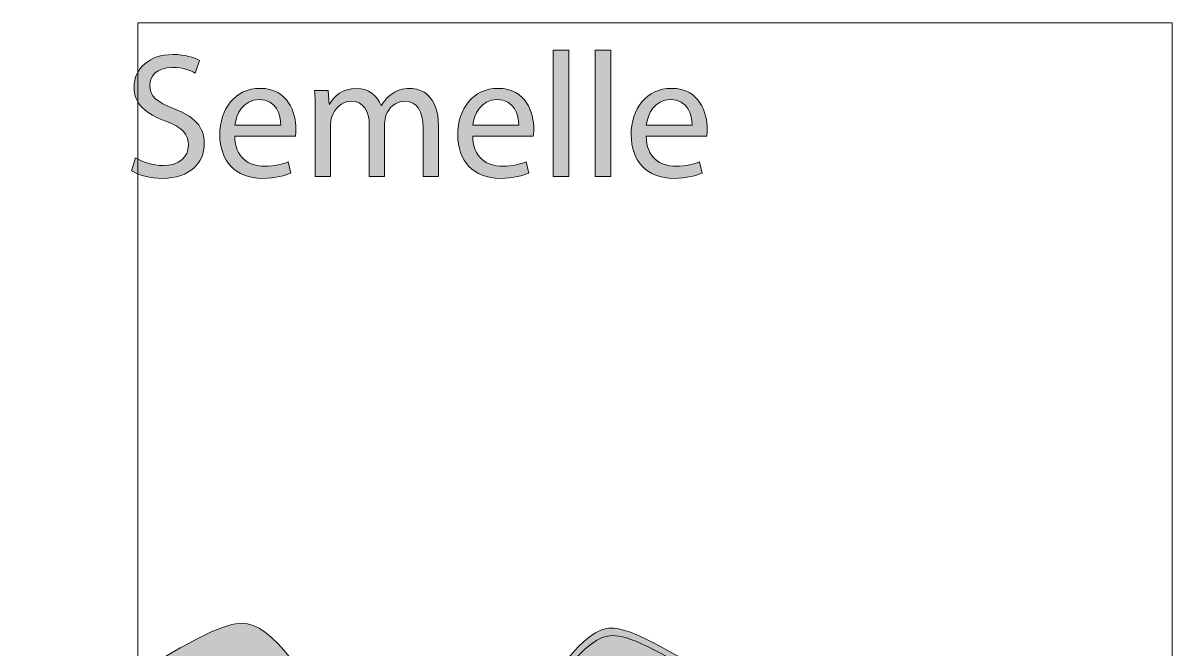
# Model space of a CAD drawing. Header units: inches. Extents: x 58 to 1182, y -1025 to 823.
# Drawn here: x 832.5 to 1182.5, y 632.7 to 823.4 of the extents above; entities that cross this region are included whole.
import ezdxf

# ---------------------------------------------------------------- set-up
doc = ezdxf.new("R2010")
doc.units = ezdxf.units.IN
doc.header["$MEASUREMENT"] = 0
doc.layers.add('Calque 1', color=7, linetype='Continuous')

# ---------------------------------------------------------------- blocks, each defined once
blk = doc.blocks.new('block 2')
at = {"layer": 'Calque 1', "true_color": 0xe84e1b}
h = blk.add_hatch(color=20, dxfattribs=at)
h.dxf.hatch_style = 2
edge = h.paths.add_edge_path()
edge.add_spline(control_points=[(1073.36, 534.78), (1073.36, 534.78), (1073.36, 534.98), (1073.36, 534.98), (1073.82, 558.39), (1070.99, 581.79), (1064.5, 604.29), (1062.04, 612.83), (1047.2, 621.13), (1038.31, 626.64), (1019.93, 638.03), (1013.88, 639.63), (1010.12, 638.93), (1001.74, 637.39), (989.72, 619.66), (985.43, 604.29), (979.1, 581.75), (976.11, 558.39), (976.57, 534.98), (976.57, 534.98), (976.57, 534.78), (976.57, 534.78), (982.41, 322.5), (984.93, 110.15), (984.14, -102.18), (984.14, -102.18), (1065.8, -102.18), (1065.8, -102.18), (1065, 110.15), (1067.52, 322.5), (1073.36, 534.78)], knot_values=[0, 0, 0, 0, 1, 1, 1, 2, 2, 2, 3, 3, 3, 4, 4, 4, 5, 5, 5, 6, 6, 6, 7, 7, 7, 8, 8, 8, 9, 9, 9, 10, 10, 10, 10], degree=3, periodic=1)
at = {"layer": 'Calque 1', "lineweight": 0}
for points, knots in [([(984.14, -102.18), (984.93, 110.15), (982.41, 322.5), (976.57, 534.78), (976.57, 534.78), (976.57, 534.98), (976.57, 534.98), (976.11, 558.39), (979.1, 581.75), (985.43, 604.29), (989.72, 619.66), (1001.74, 637.39), (1010.12, 638.93), (1013.88, 639.63), (1019.93, 638.03), (1038.31, 626.64), (1047.2, 621.13), (1062.04, 612.83), (1064.5, 604.29), (1070.99, 581.79), (1073.82, 558.39), (1073.36, 534.98), (1073.36, 534.98), (1073.36, 534.78), (1073.36, 534.78), (1067.52, 322.5), (1065, 110.15), (1065.8, -102.18), (1065.8, -102.18), (1182.5, -102.18), (1182.5, -102.18), (1182.5, -102.18), (1182.5, 823.43), (1182.5, 823.43), (1182.5, 823.43), (867.43, 823.43), (867.43, 823.43), (867.43, 823.43), (867.43, -102.18), (867.43, -102.18), (867.43, -102.18), (984.14, -102.18), (984.14, -102.18)], [0, 0, 0, 0, 1, 1, 1, 2, 2, 2, 3, 3, 3, 4, 4, 4, 5, 5, 5, 6, 6, 6, 7, 7, 7, 8, 8, 8, 9, 9, 9, 10, 10, 10, 11, 11, 11, 12, 12, 12, 13, 13, 13, 14, 14, 14, 14]), ([(1073.36, 534.78), (1073.36, 534.78), (1073.36, 534.98), (1073.36, 534.98), (1073.82, 558.39), (1070.99, 581.79), (1064.5, 604.29), (1062.04, 612.83), (1047.2, 621.13), (1038.31, 626.64), (1019.93, 638.03), (1013.88, 639.63), (1010.12, 638.93), (1001.74, 637.39), (989.72, 619.66), (985.43, 604.29), (979.1, 581.75), (976.11, 558.39), (976.57, 534.98), (976.57, 534.98), (976.57, 534.78), (976.57, 534.78), (982.41, 322.5), (984.93, 110.15), (984.14, -102.18), (984.14, -102.18), (1065.8, -102.18), (1065.8, -102.18), (1065, 110.15), (1067.52, 322.5), (1073.36, 534.78)], [0, 0, 0, 0, 1, 1, 1, 2, 2, 2, 3, 3, 3, 4, 4, 4, 5, 5, 5, 6, 6, 6, 7, 7, 7, 8, 8, 8, 9, 9, 9, 10, 10, 10, 10])]:
    blk.add_open_spline(points, degree=3, knots=knots, dxfattribs=at)
blk = doc.blocks.new('block 6')
at = {"layer": 'Calque 1', "true_color": 0x1c1c1b}
h = blk.add_hatch(color=250, dxfattribs=at)
h.dxf.hatch_style = 2
edge = h.paths.add_edge_path()
edge.add_spline(control_points=[(866.73, 782.39), (868.85, 781.08), (871.95, 780), (875.2, 780), (880.04, 780), (882.86, 782.55), (882.86, 786.24), (882.86, 789.66), (880.9, 791.62), (875.96, 793.52), (869.99, 795.63), (866.3, 798.73), (866.3, 803.89), (866.3, 809.59), (871.02, 813.82), (878.13, 813.82), (881.88, 813.82), (884.6, 812.95), (886.22, 812.03), (886.22, 812.03), (884.92, 808.17), (884.92, 808.17), (883.73, 808.83), (881.28, 809.91), (877.97, 809.91), (872.98, 809.91), (871.08, 806.93), (871.08, 804.43), (871.08, 801.01), (873.3, 799.33), (878.35, 797.37), (884.54, 794.98), (887.69, 792), (887.69, 786.62), (887.69, 780.97), (883.51, 776.09), (874.88, 776.09), (871.35, 776.09), (867.49, 777.12), (865.54, 778.42), (865.54, 778.42), (866.73, 782.39), (866.73, 782.39)], knot_values=[0, 0, 0, 0, 1, 1, 1, 2, 2, 2, 3, 3, 3, 4, 4, 4, 5, 5, 5, 6, 6, 6, 7, 7, 7, 8, 8, 8, 9, 9, 9, 10, 10, 10, 11, 11, 11, 12, 12, 12, 13, 13, 13, 14, 14, 14, 14], degree=3, periodic=1)
h = blk.add_hatch(color=250, dxfattribs=at)
h.dxf.hatch_style = 2
h.paths.add_polyline_path([(994, 815.18), (998.78, 815.18), (998.78, 776.63), (994, 776.63)])
h = blk.add_hatch(color=250, dxfattribs=at)
h.dxf.hatch_style = 2
h.paths.add_polyline_path([(1006.81, 815.18), (1011.59, 815.18), (1011.59, 776.63), (1006.81, 776.63)])
h = blk.add_hatch(color=250, dxfattribs=at)
h.dxf.hatch_style = 2
edge = h.paths.add_edge_path()
edge.add_spline(control_points=[(896.98, 788.9), (897.08, 782.44), (901.21, 779.78), (905.99, 779.78), (909.41, 779.78), (911.47, 780.38), (913.26, 781.14), (913.26, 781.14), (914.08, 777.72), (914.08, 777.72), (912.39, 776.96), (909.52, 776.09), (905.34, 776.09), (897.25, 776.09), (892.41, 781.41), (892.41, 789.34), (892.41, 797.26), (897.08, 803.51), (904.74, 803.51), (913.32, 803.51), (915.6, 795.96), (915.6, 791.13), (915.6, 790.15), (915.49, 789.39), (915.43, 788.9), (915.43, 788.9), (896.98, 788.9), (896.98, 788.9)], knot_values=[0, 0, 0, 0, 1, 1, 1, 2, 2, 2, 3, 3, 3, 4, 4, 4, 5, 5, 5, 6, 6, 6, 7, 7, 7, 8, 8, 8, 9, 9, 9, 9], degree=3, periodic=1)
edge = h.paths.add_edge_path()
edge.add_spline(control_points=[(910.98, 792.32), (911.04, 795.36), (909.73, 800.09), (904.36, 800.09), (899.53, 800.09), (897.41, 795.63), (897.03, 792.32), (897.03, 792.32), (910.98, 792.32), (910.98, 792.32)], knot_values=[0, 0, 0, 0, 1, 1, 1, 2, 2, 2, 3, 3, 3, 3], degree=3, periodic=1)
h = blk.add_hatch(color=250, dxfattribs=at)
h.dxf.hatch_style = 2
edge = h.paths.add_edge_path()
edge.add_spline(control_points=[(921.52, 795.8), (921.52, 798.51), (921.46, 800.74), (921.3, 802.91), (921.3, 802.91), (925.48, 802.91), (925.48, 802.91), (925.48, 802.91), (925.7, 798.67), (925.7, 798.67), (925.7, 798.67), (925.86, 798.67), (925.86, 798.67), (927.33, 801.17), (929.77, 803.51), (934.11, 803.51), (937.7, 803.51), (940.41, 801.33), (941.55, 798.24), (941.55, 798.24), (941.66, 798.24), (941.66, 798.24), (942.47, 799.71), (943.5, 800.85), (944.59, 801.66), (946.17, 802.85), (947.9, 803.51), (950.4, 803.51), (953.87, 803.51), (959.03, 801.23), (959.03, 792.1), (959.03, 792.1), (959.03, 776.63), (959.03, 776.63), (959.03, 776.63), (954.36, 776.63), (954.36, 776.63), (954.36, 776.63), (954.36, 791.51), (954.36, 791.51), (954.36, 796.56), (952.52, 799.6), (948.66, 799.6), (945.95, 799.6), (943.83, 797.59), (943.02, 795.25), (942.8, 794.6), (942.64, 793.73), (942.64, 792.86), (942.64, 792.86), (942.64, 776.63), (942.64, 776.63), (942.64, 776.63), (937.97, 776.63), (937.97, 776.63), (937.97, 776.63), (937.97, 792.38), (937.97, 792.38), (937.97, 796.56), (936.12, 799.6), (932.48, 799.6), (929.5, 799.6), (927.33, 797.21), (926.57, 794.82), (926.29, 794.11), (926.19, 793.3), (926.19, 792.48), (926.19, 792.48), (926.19, 776.63), (926.19, 776.63), (926.19, 776.63), (921.52, 776.63), (921.52, 776.63), (921.52, 776.63), (921.52, 795.8), (921.52, 795.8)], knot_values=[0, 0, 0, 0, 1, 1, 1, 2, 2, 2, 3, 3, 3, 4, 4, 4, 5, 5, 5, 6, 6, 6, 7, 7, 7, 8, 8, 8, 9, 9, 9, 10, 10, 10, 11, 11, 11, 12, 12, 12, 13, 13, 13, 14, 14, 14, 15, 15, 15, 16, 16, 16, 17, 17, 17, 18, 18, 18, 19, 19, 19, 20, 20, 20, 21, 21, 21, 22, 22, 22, 23, 23, 23, 24, 24, 24, 25, 25, 25, 25], degree=3, periodic=1)
h = blk.add_hatch(color=250, dxfattribs=at)
h.dxf.hatch_style = 2
edge = h.paths.add_edge_path()
edge.add_spline(control_points=[(969.46, 788.9), (969.57, 782.44), (973.69, 779.78), (978.47, 779.78), (981.89, 779.78), (983.96, 780.38), (985.75, 781.14), (985.75, 781.14), (986.56, 777.72), (986.56, 777.72), (984.88, 776.96), (982, 776.09), (977.82, 776.09), (969.73, 776.09), (964.9, 781.41), (964.9, 789.34), (964.9, 797.26), (969.57, 803.51), (977.22, 803.51), (985.8, 803.51), (988.08, 795.96), (988.08, 791.13), (988.08, 790.15), (987.97, 789.39), (987.92, 788.9), (987.92, 788.9), (969.46, 788.9), (969.46, 788.9)], knot_values=[0, 0, 0, 0, 1, 1, 1, 2, 2, 2, 3, 3, 3, 4, 4, 4, 5, 5, 5, 6, 6, 6, 7, 7, 7, 8, 8, 8, 9, 9, 9, 9], degree=3, periodic=1)
edge = h.paths.add_edge_path()
edge.add_spline(control_points=[(983.47, 792.32), (983.52, 795.36), (982.22, 800.09), (976.84, 800.09), (972.01, 800.09), (969.89, 795.63), (969.51, 792.32), (969.51, 792.32), (983.47, 792.32), (983.47, 792.32)], knot_values=[0, 0, 0, 0, 1, 1, 1, 2, 2, 2, 3, 3, 3, 3], degree=3, periodic=1)
h = blk.add_hatch(color=250, dxfattribs=at)
h.dxf.hatch_style = 2
edge = h.paths.add_edge_path()
edge.add_spline(control_points=[(1022.29, 788.9), (1022.4, 782.44), (1026.52, 779.78), (1031.3, 779.78), (1034.72, 779.78), (1036.78, 780.38), (1038.57, 781.14), (1038.57, 781.14), (1039.39, 777.72), (1039.39, 777.72), (1037.71, 776.96), (1034.83, 776.09), (1030.65, 776.09), (1022.56, 776.09), (1017.73, 781.41), (1017.73, 789.34), (1017.73, 797.26), (1022.4, 803.51), (1030.05, 803.51), (1038.63, 803.51), (1040.91, 795.96), (1040.91, 791.13), (1040.91, 790.15), (1040.8, 789.39), (1040.75, 788.9), (1040.75, 788.9), (1022.29, 788.9), (1022.29, 788.9)], knot_values=[0, 0, 0, 0, 1, 1, 1, 2, 2, 2, 3, 3, 3, 4, 4, 4, 5, 5, 5, 6, 6, 6, 7, 7, 7, 8, 8, 8, 9, 9, 9, 9], degree=3, periodic=1)
edge = h.paths.add_edge_path()
edge.add_spline(control_points=[(1036.29, 792.32), (1036.35, 795.36), (1035.05, 800.09), (1029.67, 800.09), (1024.84, 800.09), (1022.72, 795.63), (1022.34, 792.32), (1022.34, 792.32), (1036.29, 792.32), (1036.29, 792.32)], knot_values=[0, 0, 0, 0, 1, 1, 1, 2, 2, 2, 3, 3, 3, 3], degree=3, periodic=1)
at = {"layer": 'Calque 1', "lineweight": 0}
for points in [[(994, 815.18), (998.78, 815.18), (998.78, 776.63), (994, 776.63), (994, 815.18)], [(1006.81, 815.18), (1011.59, 815.18), (1011.59, 776.63), (1006.81, 776.63), (1006.81, 815.18)]]:
    blk.add_lwpolyline(points, dxfattribs=at)
for points, knots in [([(866.73, 782.39), (868.85, 781.08), (871.95, 780), (875.2, 780), (880.04, 780), (882.86, 782.55), (882.86, 786.24), (882.86, 789.66), (880.9, 791.62), (875.96, 793.52), (869.99, 795.63), (866.3, 798.73), (866.3, 803.89), (866.3, 809.59), (871.02, 813.82), (878.13, 813.82), (881.88, 813.82), (884.6, 812.95), (886.22, 812.03), (886.22, 812.03), (884.92, 808.17), (884.92, 808.17), (883.73, 808.83), (881.28, 809.91), (877.97, 809.91), (872.98, 809.91), (871.08, 806.93), (871.08, 804.43), (871.08, 801.01), (873.3, 799.33), (878.35, 797.37), (884.54, 794.98), (887.69, 792), (887.69, 786.62), (887.69, 780.97), (883.51, 776.09), (874.88, 776.09), (871.35, 776.09), (867.49, 777.12), (865.54, 778.42), (865.54, 778.42), (866.73, 782.39), (866.73, 782.39)], [0, 0, 0, 0, 1, 1, 1, 2, 2, 2, 3, 3, 3, 4, 4, 4, 5, 5, 5, 6, 6, 6, 7, 7, 7, 8, 8, 8, 9, 9, 9, 10, 10, 10, 11, 11, 11, 12, 12, 12, 13, 13, 13, 14, 14, 14, 14]), ([(896.98, 788.9), (897.08, 782.44), (901.21, 779.78), (905.99, 779.78), (909.41, 779.78), (911.47, 780.38), (913.26, 781.14), (913.26, 781.14), (914.08, 777.72), (914.08, 777.72), (912.39, 776.96), (909.52, 776.09), (905.34, 776.09), (897.25, 776.09), (892.41, 781.41), (892.41, 789.34), (892.41, 797.26), (897.08, 803.51), (904.74, 803.51), (913.32, 803.51), (915.6, 795.96), (915.6, 791.13), (915.6, 790.15), (915.49, 789.39), (915.43, 788.9), (915.43, 788.9), (896.98, 788.9), (896.98, 788.9)], [0, 0, 0, 0, 1, 1, 1, 2, 2, 2, 3, 3, 3, 4, 4, 4, 5, 5, 5, 6, 6, 6, 7, 7, 7, 8, 8, 8, 9, 9, 9, 9]), ([(921.52, 795.8), (921.52, 798.51), (921.46, 800.74), (921.3, 802.91), (921.3, 802.91), (925.48, 802.91), (925.48, 802.91), (925.48, 802.91), (925.7, 798.67), (925.7, 798.67), (925.7, 798.67), (925.86, 798.67), (925.86, 798.67), (927.33, 801.17), (929.77, 803.51), (934.11, 803.51), (937.7, 803.51), (940.41, 801.33), (941.55, 798.24), (941.55, 798.24), (941.66, 798.24), (941.66, 798.24), (942.47, 799.71), (943.5, 800.85), (944.59, 801.66), (946.17, 802.85), (947.9, 803.51), (950.4, 803.51), (953.87, 803.51), (959.03, 801.23), (959.03, 792.1), (959.03, 792.1), (959.03, 776.63), (959.03, 776.63), (959.03, 776.63), (954.36, 776.63), (954.36, 776.63), (954.36, 776.63), (954.36, 791.51), (954.36, 791.51), (954.36, 796.56), (952.52, 799.6), (948.66, 799.6), (945.95, 799.6), (943.83, 797.59), (943.02, 795.25), (942.8, 794.6), (942.64, 793.73), (942.64, 792.86), (942.64, 792.86), (942.64, 776.63), (942.64, 776.63), (942.64, 776.63), (937.97, 776.63), (937.97, 776.63), (937.97, 776.63), (937.97, 792.38), (937.97, 792.38), (937.97, 796.56), (936.12, 799.6), (932.48, 799.6), (929.5, 799.6), (927.33, 797.21), (926.57, 794.82), (926.29, 794.11), (926.19, 793.3), (926.19, 792.48), (926.19, 792.48), (926.19, 776.63), (926.19, 776.63), (926.19, 776.63), (921.52, 776.63), (921.52, 776.63), (921.52, 776.63), (921.52, 795.8), (921.52, 795.8)], [0, 0, 0, 0, 1, 1, 1, 2, 2, 2, 3, 3, 3, 4, 4, 4, 5, 5, 5, 6, 6, 6, 7, 7, 7, 8, 8, 8, 9, 9, 9, 10, 10, 10, 11, 11, 11, 12, 12, 12, 13, 13, 13, 14, 14, 14, 15, 15, 15, 16, 16, 16, 17, 17, 17, 18, 18, 18, 19, 19, 19, 20, 20, 20, 21, 21, 21, 22, 22, 22, 23, 23, 23, 24, 24, 24, 25, 25, 25, 25]), ([(969.46, 788.9), (969.57, 782.44), (973.69, 779.78), (978.47, 779.78), (981.89, 779.78), (983.96, 780.38), (985.75, 781.14), (985.75, 781.14), (986.56, 777.72), (986.56, 777.72), (984.88, 776.96), (982, 776.09), (977.82, 776.09), (969.73, 776.09), (964.9, 781.41), (964.9, 789.34), (964.9, 797.26), (969.57, 803.51), (977.22, 803.51), (985.8, 803.51), (988.08, 795.96), (988.08, 791.13), (988.08, 790.15), (987.97, 789.39), (987.92, 788.9), (987.92, 788.9), (969.46, 788.9), (969.46, 788.9)], [0, 0, 0, 0, 1, 1, 1, 2, 2, 2, 3, 3, 3, 4, 4, 4, 5, 5, 5, 6, 6, 6, 7, 7, 7, 8, 8, 8, 9, 9, 9, 9]), ([(1022.29, 788.9), (1022.4, 782.44), (1026.52, 779.78), (1031.3, 779.78), (1034.72, 779.78), (1036.78, 780.38), (1038.57, 781.14), (1038.57, 781.14), (1039.39, 777.72), (1039.39, 777.72), (1037.71, 776.96), (1034.83, 776.09), (1030.65, 776.09), (1022.56, 776.09), (1017.73, 781.41), (1017.73, 789.34), (1017.73, 797.26), (1022.4, 803.51), (1030.05, 803.51), (1038.63, 803.51), (1040.91, 795.96), (1040.91, 791.13), (1040.91, 790.15), (1040.8, 789.39), (1040.75, 788.9), (1040.75, 788.9), (1022.29, 788.9), (1022.29, 788.9)], [0, 0, 0, 0, 1, 1, 1, 2, 2, 2, 3, 3, 3, 4, 4, 4, 5, 5, 5, 6, 6, 6, 7, 7, 7, 8, 8, 8, 9, 9, 9, 9]), ([(910.98, 792.32), (911.04, 795.36), (909.73, 800.09), (904.36, 800.09), (899.53, 800.09), (897.41, 795.63), (897.03, 792.32), (897.03, 792.32), (910.98, 792.32), (910.98, 792.32)], [0, 0, 0, 0, 1, 1, 1, 2, 2, 2, 3, 3, 3, 3]), ([(983.47, 792.32), (983.52, 795.36), (982.22, 800.09), (976.84, 800.09), (972.01, 800.09), (969.89, 795.63), (969.51, 792.32), (969.51, 792.32), (983.47, 792.32), (983.47, 792.32)], [0, 0, 0, 0, 1, 1, 1, 2, 2, 2, 3, 3, 3, 3]), ([(1036.29, 792.32), (1036.35, 795.36), (1035.05, 800.09), (1029.67, 800.09), (1024.84, 800.09), (1022.72, 795.63), (1022.34, 792.32), (1022.34, 792.32), (1036.29, 792.32), (1036.29, 792.32)], [0, 0, 0, 0, 1, 1, 1, 2, 2, 2, 3, 3, 3, 3])]:
    blk.add_open_spline(points, degree=3, knots=knots, dxfattribs=at)

msp = doc.modelspace()

# ---------------------------------------------------------------- hatches: boundary and pattern name
at = {"layer": 'Calque 1', "true_color": 0x1c1c1b}
h = msp.add_hatch(color=250, dxfattribs=at)
h.dxf.hatch_style = 2
edge = h.paths.add_edge_path()
edge.add_spline(control_points=[(927.42, 603.18), (922.81, 619.69), (909.9, 638.73), (900.9, 640.39), (896.85, 641.14), (890.36, 639.42), (870.6, 627.18), (861.05, 621.27), (845.11, 612.35), (842.47, 603.18), (835.49, 579.01), (832.46, 553.88), (832.95, 528.73), (832.95, 528.73), (832.95, 528.73), (832.95, 528.73), (846.71, 115.57), (847.91, -297.91), (836.55, -711.14), (836.55, -711.14), (836.55, -711.33), (836.55, -711.33), (836.09, -734.75), (838.92, -758.15), (845.41, -780.65), (847.87, -789.19), (862.71, -797.49), (871.6, -802.99), (889.98, -814.38), (896.03, -815.98), (899.79, -815.29), (908.17, -813.74), (920.19, -796.02), (924.48, -780.65), (930.81, -758.1), (933.8, -734.75), (933.34, -711.33), (933.34, -711.33), (933.34, -711.14), (933.34, -711.14), (921.97, -297.92), (923.18, 115.55), (936.94, 528.7), (937.43, 553.86), (934.23, 578.95), (927.42, 603.18)], knot_values=[0, 0, 0, 0, 1, 1, 1, 2, 2, 2, 3, 3, 3, 4, 4, 4, 5, 5, 5, 6, 6, 6, 7, 7, 7, 8, 8, 8, 9, 9, 9, 10, 10, 10, 11, 11, 11, 12, 12, 12, 13, 13, 13, 14, 14, 14, 15, 15, 15, 15], degree=3, periodic=1)
h = msp.add_hatch(color=250, dxfattribs=at)
h.dxf.hatch_style = 2
edge = h.paths.add_edge_path()
edge.add_spline(control_points=[(982.94, -781.82), (987.54, -798.33), (1000.45, -817.37), (1009.46, -819.03), (1013.5, -819.78), (1020, -818.06), (1039.75, -805.82), (1049.3, -799.91), (1065.24, -790.99), (1067.89, -781.82), (1074.86, -757.65), (1077.9, -732.52), (1077.41, -707.37), (1077.41, -707.37), (1077.41, -707.37), (1077.41, -707.37), (1063.64, -294.21), (1062.44, 119.27), (1073.81, 532.5), (1073.81, 532.5), (1073.81, 532.69), (1073.81, 532.69), (1074.27, 556.11), (1071.44, 579.51), (1064.95, 602.01), (1062.48, 610.55), (1047.65, 618.85), (1038.76, 624.35), (1020.37, 635.74), (1014.33, 637.34), (1010.56, 636.65), (1002.18, 635.1), (990.16, 617.38), (985.88, 602.01), (979.54, 579.46), (976.56, 556.11), (977.02, 532.69), (977.02, 532.69), (977.02, 532.5), (977.02, 532.5), (988.38, 119.28), (987.18, -294.19), (973.42, -707.34), (972.92, -732.5), (976.13, -757.59), (982.94, -781.82)], knot_values=[0, 0, 0, 0, 1, 1, 1, 2, 2, 2, 3, 3, 3, 4, 4, 4, 5, 5, 5, 6, 6, 6, 7, 7, 7, 8, 8, 8, 9, 9, 9, 10, 10, 10, 11, 11, 11, 12, 12, 12, 13, 13, 13, 14, 14, 14, 15, 15, 15, 15], degree=3, periodic=1)

# ---------------------------------------------------------------- linework, layer by layer
at = {"layer": 'Calque 1', "lineweight": 0}
for points in [[(927.42, 603.18), (922.81, 619.69), (909.9, 638.73), (900.9, 640.39), (896.85, 641.14), (890.36, 639.42), (870.6, 627.18), (861.05, 621.27), (845.11, 612.35), (842.47, 603.18), (835.49, 579.01), (832.46, 553.88), (832.95, 528.73), (832.95, 528.73), (832.95, 528.73), (832.95, 528.73), (846.71, 115.57), (847.91, -297.91), (836.55, -711.14), (836.55, -711.14), (836.55, -711.33), (836.55, -711.33), (836.09, -734.75), (838.92, -758.15), (845.41, -780.65), (847.87, -789.19), (862.71, -797.49), (871.6, -802.99), (889.98, -814.38), (896.03, -815.98), (899.79, -815.29), (908.17, -813.74), (920.19, -796.02), (924.48, -780.65), (930.81, -758.1), (933.8, -734.75), (933.34, -711.33), (933.34, -711.33), (933.34, -711.14), (933.34, -711.14), (921.97, -297.92), (923.18, 115.55), (936.94, 528.7), (937.43, 553.86), (934.23, 578.95), (927.42, 603.18)], [(982.94, -781.82), (987.54, -798.33), (1000.45, -817.37), (1009.46, -819.03), (1013.5, -819.78), (1020, -818.06), (1039.75, -805.82), (1049.3, -799.91), (1065.24, -790.99), (1067.89, -781.82), (1074.86, -757.65), (1077.9, -732.52), (1077.41, -707.37), (1077.41, -707.37), (1077.41, -707.37), (1077.41, -707.37), (1063.64, -294.21), (1062.44, 119.27), (1073.81, 532.5), (1073.81, 532.5), (1073.81, 532.69), (1073.81, 532.69), (1074.27, 556.11), (1071.44, 579.51), (1064.95, 602.01), (1062.48, 610.55), (1047.65, 618.85), (1038.76, 624.35), (1020.37, 635.74), (1014.33, 637.34), (1010.56, 636.65), (1002.18, 635.1), (990.16, 617.38), (985.88, 602.01), (979.54, 579.46), (976.56, 556.11), (977.02, 532.69), (977.02, 532.69), (977.02, 532.5), (977.02, 532.5), (988.38, 119.28), (987.18, -294.19), (973.42, -707.34), (972.92, -732.5), (976.13, -757.59), (982.94, -781.82)]]:
    msp.add_open_spline(points, degree=3, knots=[0, 0, 0, 0, 1, 1, 1, 2, 2, 2, 3, 3, 3, 4, 4, 4, 5, 5, 5, 6, 6, 6, 7, 7, 7, 8, 8, 8, 9, 9, 9, 10, 10, 10, 11, 11, 11, 12, 12, 12, 13, 13, 13, 14, 14, 14, 15, 15, 15, 15], dxfattribs=at)

# ---------------------------------------------------------------- block references
at = {"layer": 'Calque 1'}
for name in ['block 2', 'block 6']:
    msp.add_blockref(name, (0, 0), dxfattribs=at)

doc.saveas('drawing.dxf')
